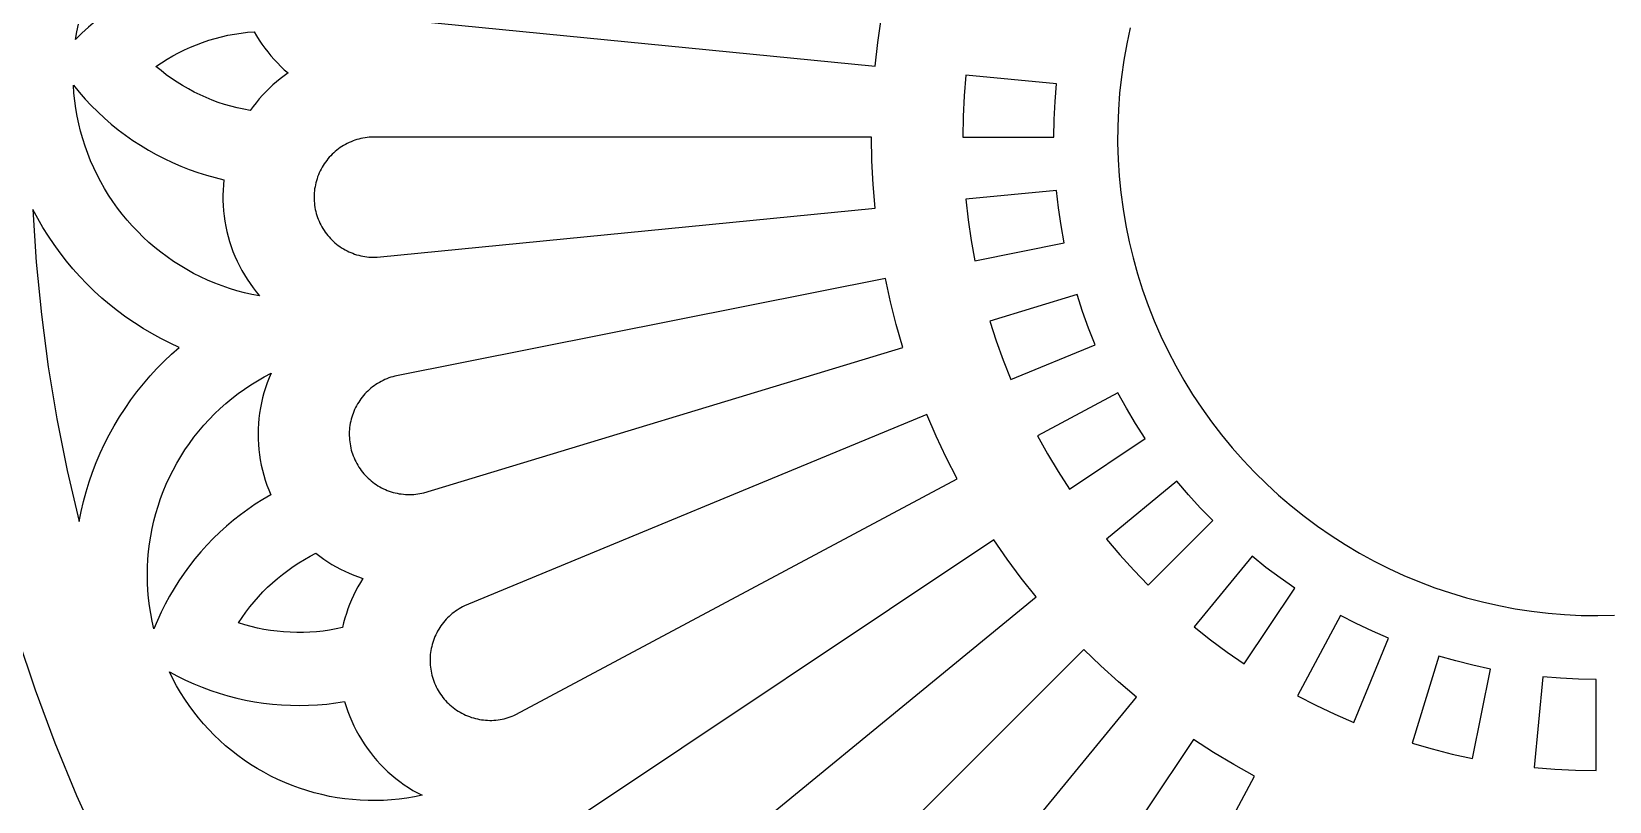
# Model space of a CAD drawing. Header units: millimetres. Extents: x 4241 to 4790, y 640 to 1600.
# Drawn here: x 4343.6 to 4516.7, y 1243.5 to 1328 of the extents above; entities that cross this region are included whole.
import ezdxf

# ---------------------------------------------------------------- set-up
doc = ezdxf.new("R2010")
doc.units = ezdxf.units.MM
doc.layers.add('Layer 05', color=12, linetype='Continuous', true_color=0xde0000)

msp = doc.modelspace()

# ---------------------------------------------------------------- linework, layer by layer
at = {"layer": 'Layer 05'}
for points in [[(4365.85, 1335.78), (4364.87, 1335.65), (4363.89, 1335.47), (4362.91, 1335.27), (4361.95, 1335.03), (4360.99, 1334.76), (4360.04, 1334.46), (4359.11, 1334.13), (4358.18, 1333.76), (4357.27, 1333.36), (4356.37, 1332.94), (4355.49, 1332.48), (4354.62, 1331.99), (4353.78, 1331.47), (4352.94, 1330.93), (4352.13, 1330.35), (4351.34, 1329.75), (4350.57, 1329.13), (4349.82, 1328.47), (4349.09, 1327.8), (4348.39, 1327.09)], [(4436.11, 1324.18), (4436.41, 1326.76), (4436.79, 1329.34), (4437.26, 1331.9)], [(4348.39, 1327.09), (4348.53, 1327.94), (4348.7, 1328.77)], [(4381.47, 1329.56), (4436.11, 1324.18)], [(4464.12, 1328.4), (4463.74, 1326.62), (4463.41, 1324.83), (4463.15, 1323.02), (4462.95, 1321.21), (4462.82, 1319.39), (4462.74, 1317.57), (4462.73, 1315.75), (4462.79, 1313.93), (4462.9, 1312.11), (4463.08, 1310.3), (4463.33, 1308.49), (4463.63, 1306.69), (4464, 1304.91), (4464.43, 1303.14), (4464.92, 1301.38), (4465.47, 1299.64), (4466.08, 1297.93), (4466.75, 1296.23), (4467.48, 1294.56), (4468.27, 1292.92), (4469.11, 1291.3), (4470.01, 1289.71), (4470.96, 1288.16), (4471.97, 1286.64), (4473.02, 1285.16), (4474.13, 1283.71), (4475.29, 1282.3), (4476.5, 1280.94), (4477.75, 1279.62), (4479.05, 1278.34), (4480.39, 1277.1), (4481.78, 1275.92), (4483.2, 1274.78), (4484.67, 1273.7), (4486.17, 1272.66), (4487.7, 1271.68), (4489.27, 1270.75), (4490.87, 1269.87), (4492.5, 1269.06), (4494.15, 1268.3), (4495.84, 1267.59), (4497.54, 1266.95), (4499.27, 1266.37), (4501.01, 1265.84), (4502.78, 1265.38), (4504.55, 1264.98), (4506.34, 1264.64), (4508.15, 1264.36), (4509.96, 1264.14), (4511.77, 1263.99), (4513.59, 1263.9), (4515.41, 1263.88), (4517.24, 1263.92)], [(4357.21, 1324.15), (4357.8, 1324.55), (4358.42, 1324.94), (4359.04, 1325.3), (4359.68, 1325.64), (4360.33, 1325.96), (4360.99, 1326.26), (4361.65, 1326.53), (4362.33, 1326.79), (4363.02, 1327.02), (4363.71, 1327.22), (4364.41, 1327.4), (4365.11, 1327.56), (4365.82, 1327.7), (4366.54, 1327.81), (4367.26, 1327.89), (4367.98, 1327.95)], [(4367.98, 1327.95), (4368.24, 1327.49), (4368.53, 1327.04), (4368.83, 1326.59), (4369.14, 1326.16), (4369.47, 1325.74), (4369.81, 1325.32), (4370.16, 1324.92), (4370.53, 1324.53), (4370.9, 1324.15), (4371.29, 1323.79), (4371.7, 1323.44)], [(4367.55, 1319.31), (4366.84, 1319.44), (4366.13, 1319.59), (4365.43, 1319.77), (4364.74, 1319.98), (4364.05, 1320.2), (4363.38, 1320.45), (4362.71, 1320.73), (4362.05, 1321.02), (4361.4, 1321.34), (4360.76, 1321.68), (4360.13, 1322.04), (4359.52, 1322.42), (4358.92, 1322.82), (4358.33, 1323.24), (4357.76, 1323.69), (4357.21, 1324.15)], [(4371.7, 1323.44), (4371.26, 1323.12), (4370.84, 1322.8), (4370.42, 1322.46), (4370.02, 1322.11), (4369.63, 1321.74), (4369.25, 1321.37), (4368.89, 1320.98), (4368.53, 1320.58), (4368.19, 1320.16), (4367.86, 1319.74), (4367.55, 1319.31)], [(4446.06, 1323.2), (4445.88, 1320.93), (4445.77, 1318.66), (4445.73, 1316.38)], [(4456.02, 1322.22), (4446.06, 1323.2)], [(4348.14, 1322.08), (4348.77, 1321.31), (4349.43, 1320.57), (4350.11, 1319.85), (4350.82, 1319.15), (4351.55, 1318.47), (4352.3, 1317.82), (4353.07, 1317.2), (4353.87, 1316.6), (4354.68, 1316.03), (4355.52, 1315.49), (4356.37, 1314.97), (4357.24, 1314.49), (4358.12, 1314.03), (4359.02, 1313.61), (4359.93, 1313.21), (4360.86, 1312.85), (4361.8, 1312.52), (4362.74, 1312.22), (4363.7, 1311.96), (4364.67, 1311.72)], [(4368.58, 1298.96), (4367.74, 1299.12), (4366.91, 1299.32), (4366.09, 1299.54), (4365.27, 1299.79), (4364.46, 1300.06), (4363.66, 1300.37), (4362.88, 1300.7), (4362.1, 1301.06), (4361.34, 1301.44), (4360.59, 1301.85), (4359.86, 1302.29), (4359.14, 1302.75), (4358.44, 1303.24), (4357.75, 1303.75), (4357.09, 1304.28), (4356.44, 1304.84), (4355.81, 1305.42), (4355.2, 1306.02), (4354.61, 1306.64), (4354.05, 1307.28), (4353.5, 1307.93), (4352.98, 1308.61), (4352.49, 1309.31), (4352.01, 1310.02), (4351.57, 1310.75), (4351.14, 1311.49), (4350.75, 1312.24), (4350.38, 1313.01), (4350.03, 1313.8), (4349.72, 1314.59), (4349.43, 1315.39), (4349.17, 1316.21), (4348.93, 1317.03), (4348.73, 1317.86), (4348.55, 1318.69), (4348.41, 1319.53), (4348.29, 1320.38), (4348.2, 1321.23), (4348.14, 1322.08)], [(4455.73, 1316.38), (4455.76, 1318.33), (4455.86, 1320.28), (4456.02, 1322.22)], [(4380.83, 1316.38), (4380.6, 1316.37), (4380.37, 1316.35), (4380.15, 1316.32), (4379.92, 1316.28), (4379.7, 1316.23), (4379.48, 1316.18), (4379.26, 1316.12), (4379.04, 1316.05), (4378.83, 1315.97), (4378.62, 1315.89), (4378.41, 1315.8), (4378.2, 1315.7), (4378, 1315.59), (4377.8, 1315.48), (4377.61, 1315.36), (4377.42, 1315.24), (4377.23, 1315.1), (4377.05, 1314.97), (4376.88, 1314.82), (4376.71, 1314.67), (4376.54, 1314.51), (4376.38, 1314.35), (4376.23, 1314.18), (4376.08, 1314.01), (4375.94, 1313.83), (4375.8, 1313.65), (4375.67, 1313.46), (4375.55, 1313.27), (4375.43, 1313.08), (4375.32, 1312.88), (4375.22, 1312.68), (4375.12, 1312.47), (4375.03, 1312.26), (4374.95, 1312.05), (4374.88, 1311.83), (4374.81, 1311.61), (4374.75, 1311.39), (4374.7, 1311.17), (4374.66, 1310.95), (4374.62, 1310.72), (4374.59, 1310.5), (4374.57, 1310.27), (4374.56, 1310.04), (4374.56, 1309.82), (4374.56, 1309.59), (4374.57, 1309.36), (4374.59, 1309.13), (4374.62, 1308.91), (4374.65, 1308.68), (4374.69, 1308.46), (4374.74, 1308.24), (4374.8, 1308.02), (4374.87, 1307.8), (4374.94, 1307.58), (4375.02, 1307.37), (4375.11, 1307.16), (4375.2, 1306.95), (4375.3, 1306.75), (4375.41, 1306.55), (4375.53, 1306.35), (4375.65, 1306.16), (4375.78, 1305.97), (4375.91, 1305.79), (4376.05, 1305.61), (4376.2, 1305.44), (4376.36, 1305.27), (4376.52, 1305.11), (4376.68, 1304.95), (4376.85, 1304.8), (4377.02, 1304.65), (4377.2, 1304.51), (4377.39, 1304.38), (4377.58, 1304.25), (4377.77, 1304.13), (4377.97, 1304.02), (4378.17, 1303.91), (4378.38, 1303.81), (4378.58, 1303.72), (4378.8, 1303.64), (4379.01, 1303.56), (4379.23, 1303.49), (4379.45, 1303.43), (4379.67, 1303.37), (4379.89, 1303.32), (4380.11, 1303.28), (4380.34, 1303.25), (4380.56, 1303.23), (4380.79, 1303.21), (4381.02, 1303.2), (4381.25, 1303.2), (4381.47, 1303.21)], [(4435.73, 1316.38), (4380.83, 1316.38)], [(4436.11, 1308.59), (4435.9, 1311.18), (4435.77, 1313.78), (4435.73, 1316.38)], [(4445.73, 1316.38), (4455.73, 1316.38)], [(4364.67, 1311.72), (4364.61, 1311.15), (4364.57, 1310.58), (4364.56, 1310.01), (4364.56, 1309.44), (4364.58, 1308.87), (4364.62, 1308.29), (4364.69, 1307.73), (4364.77, 1307.16), (4364.87, 1306.6), (4364.99, 1306.04), (4365.13, 1305.48), (4365.29, 1304.93), (4365.46, 1304.39), (4365.66, 1303.85), (4365.87, 1303.32), (4366.11, 1302.79), (4366.36, 1302.28), (4366.62, 1301.77), (4366.91, 1301.28), (4367.21, 1300.79), (4367.53, 1300.32), (4367.87, 1299.85), (4368.22, 1299.4), (4368.58, 1298.96)], [(4456.02, 1310.55), (4446.06, 1309.57)], [(4446.06, 1309.57), (4446.32, 1307.31), (4446.66, 1305.06), (4447.06, 1302.82)], [(4456.87, 1304.78), (4456.52, 1306.69), (4456.24, 1308.62), (4456.02, 1310.55)], [(4359.77, 1293.32), (4358.75, 1293.79), (4357.74, 1294.3), (4356.76, 1294.83), (4355.79, 1295.4), (4354.84, 1296.01), (4353.91, 1296.64), (4353, 1297.31), (4352.12, 1298.01), (4351.26, 1298.73), (4350.43, 1299.49), (4349.63, 1300.28), (4348.85, 1301.09), (4348.1, 1301.93), (4347.38, 1302.79), (4346.68, 1303.68), (4346.02, 1304.59), (4345.4, 1305.52), (4344.8, 1306.47), (4344.24, 1307.45), (4343.71, 1308.44)], [(4343.71, 1308.44), (4344.07, 1302.67), (4344.63, 1296.92), (4345.38, 1291.19), (4346.33, 1285.49), (4347.46, 1279.82), (4348.79, 1274.2)], [(4381.47, 1303.21), (4436.11, 1308.59)], [(4447.06, 1302.82), (4456.87, 1304.78)], [(4437.26, 1300.87), (4383.41, 1290.16)], [(4439.15, 1293.31), (4438.44, 1295.81), (4437.81, 1298.33), (4437.26, 1300.87)], [(4458.29, 1299.11), (4448.72, 1296.21)], [(4460.26, 1293.61), (4459.54, 1295.42), (4458.89, 1297.26), (4458.29, 1299.11)], [(4448.72, 1296.21), (4449.42, 1294.04), (4450.18, 1291.9), (4451.02, 1289.79)], [(4451.02, 1289.79), (4460.26, 1293.61)], [(4348.79, 1274.2), (4349.01, 1275.3), (4349.26, 1276.39), (4349.56, 1277.48), (4349.89, 1278.56), (4350.25, 1279.62), (4350.66, 1280.67), (4351.1, 1281.7), (4351.57, 1282.72), (4352.08, 1283.73), (4352.62, 1284.71), (4353.2, 1285.68), (4353.81, 1286.62), (4354.45, 1287.55), (4355.12, 1288.45), (4355.83, 1289.33), (4356.56, 1290.18), (4357.32, 1291.01), (4358.11, 1291.81), (4358.93, 1292.58), (4359.77, 1293.32)], [(4386.61, 1277.37), (4439.15, 1293.31)], [(4356.99, 1262.43), (4356.8, 1263.26), (4356.64, 1264.1), (4356.51, 1264.94), (4356.4, 1265.79), (4356.33, 1266.64), (4356.28, 1267.49), (4356.27, 1268.35), (4356.28, 1269.2), (4356.32, 1270.06), (4356.4, 1270.91), (4356.5, 1271.75), (4356.63, 1272.6), (4356.79, 1273.44), (4356.98, 1274.27), (4357.19, 1275.1), (4357.44, 1275.91), (4357.71, 1276.72), (4358.01, 1277.52), (4358.34, 1278.31), (4358.7, 1279.09), (4359.08, 1279.85), (4359.49, 1280.6), (4359.92, 1281.34), (4360.38, 1282.06), (4360.87, 1282.76), (4361.37, 1283.45), (4361.9, 1284.12), (4362.46, 1284.77), (4363.03, 1285.4), (4363.63, 1286.01), (4364.25, 1286.6), (4364.88, 1287.17), (4365.54, 1287.71), (4366.22, 1288.24), (4366.91, 1288.74), (4367.62, 1289.21), (4368.34, 1289.66), (4369.08, 1290.09), (4369.84, 1290.49)], [(4369.84, 1290.49), (4369.62, 1289.96), (4369.41, 1289.43), (4369.23, 1288.88), (4369.06, 1288.34), (4368.91, 1287.78), (4368.78, 1287.23), (4368.67, 1286.67), (4368.58, 1286.1), (4368.51, 1285.53), (4368.46, 1284.96), (4368.43, 1284.39), (4368.42, 1283.82), (4368.43, 1283.25), (4368.45, 1282.67), (4368.5, 1282.1), (4368.57, 1281.54), (4368.65, 1280.97), (4368.76, 1280.41), (4368.89, 1279.85), (4369.03, 1279.29), (4369.19, 1278.75), (4369.38, 1278.2), (4369.58, 1277.67), (4369.8, 1277.14)], [(4383.41, 1290.16), (4383.19, 1290.1), (4382.97, 1290.04), (4382.76, 1289.96), (4382.54, 1289.88), (4382.33, 1289.79), (4382.13, 1289.7), (4381.93, 1289.59), (4381.73, 1289.48), (4381.53, 1289.37), (4381.34, 1289.24), (4381.15, 1289.11), (4380.97, 1288.98), (4380.79, 1288.83), (4380.62, 1288.69), (4380.45, 1288.53), (4380.29, 1288.37), (4380.14, 1288.21), (4379.98, 1288.03), (4379.84, 1287.86), (4379.7, 1287.68), (4379.57, 1287.49), (4379.45, 1287.3), (4379.33, 1287.11), (4379.21, 1286.91), (4379.11, 1286.71), (4379.01, 1286.5), (4378.92, 1286.29), (4378.84, 1286.08), (4378.76, 1285.87), (4378.69, 1285.65), (4378.63, 1285.43), (4378.58, 1285.21), (4378.53, 1284.99), (4378.49, 1284.76), (4378.46, 1284.54), (4378.44, 1284.31), (4378.42, 1284.08), (4378.42, 1283.85), (4378.42, 1283.63), (4378.43, 1283.4), (4378.44, 1283.17), (4378.47, 1282.95), (4378.5, 1282.72), (4378.54, 1282.5), (4378.59, 1282.27), (4378.64, 1282.05), (4378.71, 1281.83), (4378.78, 1281.62), (4378.85, 1281.4), (4378.94, 1281.19), (4379.03, 1280.98), (4379.13, 1280.78), (4379.24, 1280.58), (4379.35, 1280.38), (4379.47, 1280.19), (4379.6, 1280), (4379.73, 1279.81), (4379.87, 1279.63), (4380.02, 1279.46), (4380.17, 1279.29), (4380.33, 1279.12), (4380.49, 1278.97), (4380.66, 1278.81), (4380.83, 1278.67), (4381.01, 1278.52), (4381.19, 1278.39), (4381.38, 1278.26), (4381.57, 1278.14), (4381.77, 1278.02), (4381.97, 1277.91), (4382.17, 1277.81), (4382.38, 1277.72), (4382.59, 1277.63), (4382.8, 1277.55), (4383.02, 1277.48), (4383.24, 1277.41), (4383.46, 1277.36), (4383.68, 1277.31), (4383.9, 1277.26), (4384.13, 1277.23), (4384.36, 1277.2), (4384.58, 1277.18), (4384.81, 1277.17), (4385.04, 1277.17), (4385.26, 1277.18), (4385.49, 1277.19), (4385.72, 1277.21), (4385.94, 1277.24), (4386.17, 1277.27), (4386.39, 1277.32), (4386.61, 1277.37)], [(4462.76, 1288.33), (4453.94, 1283.62)], [(4465.76, 1283.32), (4464.7, 1284.96), (4463.7, 1286.63), (4462.76, 1288.33)], [(4441.78, 1285.96), (4391.06, 1264.95)], [(4445.12, 1278.91), (4443.93, 1281.22), (4442.82, 1283.57), (4441.78, 1285.96)], [(4453.94, 1283.62), (4455.04, 1281.63), (4456.21, 1279.68), (4457.44, 1277.77)], [(4457.44, 1277.77), (4465.76, 1283.32)], [(4396.7, 1253.03), (4445.12, 1278.91)], [(4469.24, 1278.63), (4461.51, 1272.29)], [(4473.16, 1274.31), (4471.8, 1275.71), (4470.5, 1277.15), (4469.24, 1278.63)], [(4369.8, 1277.14), (4368.94, 1276.63), (4368.1, 1276.1), (4367.28, 1275.54), (4366.48, 1274.95), (4365.7, 1274.34), (4364.94, 1273.69), (4364.2, 1273.03), (4363.49, 1272.34), (4362.8, 1271.62), (4362.13, 1270.88), (4361.49, 1270.12), (4360.88, 1269.34), (4360.29, 1268.54), (4359.73, 1267.71), (4359.2, 1266.87), (4358.7, 1266.02), (4358.23, 1265.14), (4357.78, 1264.25), (4357.37, 1263.35), (4356.99, 1262.43)], [(4466.09, 1267.24), (4473.16, 1274.31)], [(4449.13, 1272.21), (4403.48, 1241.71)], [(4453.78, 1265.95), (4452.16, 1267.98), (4450.61, 1270.07), (4449.13, 1272.21)], [(4461.51, 1272.29), (4462.98, 1270.56), (4464.51, 1268.87), (4466.09, 1267.24)], [(4366.26, 1263.08), (4366.66, 1263.69), (4367.08, 1264.27), (4367.52, 1264.85), (4367.98, 1265.41), (4368.45, 1265.95), (4368.95, 1266.48), (4369.46, 1266.99), (4369.99, 1267.48), (4370.53, 1267.95), (4371.1, 1268.41), (4371.67, 1268.85), (4372.26, 1269.26), (4372.87, 1269.66), (4373.49, 1270.03), (4374.12, 1270.39), (4374.76, 1270.72)], [(4374.76, 1270.72), (4375.18, 1270.39), (4375.62, 1270.08), (4376.07, 1269.79), (4376.52, 1269.51), (4376.98, 1269.24), (4377.46, 1268.99), (4377.94, 1268.75), (4378.42, 1268.53), (4378.92, 1268.33), (4379.42, 1268.14), (4379.92, 1267.97)], [(4477.49, 1270.39), (4471.14, 1262.66)], [(4482.18, 1266.91), (4480.57, 1268.02), (4479.01, 1269.18), (4477.49, 1270.39)], [(4379.92, 1267.97), (4379.64, 1267.52), (4379.37, 1267.05), (4379.12, 1266.58), (4378.89, 1266.1), (4378.66, 1265.61), (4378.46, 1265.12), (4378.27, 1264.62), (4378.1, 1264.12), (4377.94, 1263.6), (4377.8, 1263.09), (4377.67, 1262.57)], [(4411.34, 1231.12), (4453.78, 1265.95)], [(4476.62, 1258.59), (4482.18, 1266.91)], [(4391.06, 1264.95), (4390.85, 1264.85), (4390.65, 1264.74), (4390.46, 1264.63), (4390.26, 1264.5), (4390.08, 1264.38), (4389.89, 1264.24), (4389.71, 1264.1), (4389.54, 1263.95), (4389.37, 1263.8), (4389.21, 1263.64), (4389.05, 1263.48), (4388.9, 1263.31), (4388.75, 1263.14), (4388.61, 1262.96), (4388.48, 1262.77), (4388.35, 1262.58), (4388.23, 1262.39), (4388.11, 1262.19), (4388.01, 1261.99), (4387.91, 1261.79), (4387.81, 1261.58), (4387.73, 1261.37), (4387.65, 1261.16), (4387.58, 1260.94), (4387.51, 1260.72), (4387.46, 1260.5), (4387.41, 1260.28), (4387.37, 1260.05), (4387.34, 1259.83), (4387.31, 1259.6), (4387.29, 1259.37), (4387.29, 1259.15), (4387.28, 1258.92), (4387.29, 1258.69), (4387.3, 1258.46), (4387.33, 1258.24), (4387.36, 1258.01), (4387.39, 1257.79), (4387.44, 1257.56), (4387.49, 1257.34), (4387.55, 1257.12), (4387.62, 1256.91), (4387.7, 1256.69), (4387.78, 1256.48), (4387.87, 1256.27), (4387.97, 1256.06), (4388.07, 1255.86), (4388.18, 1255.66), (4388.3, 1255.47), (4388.42, 1255.28), (4388.56, 1255.09), (4388.69, 1254.91), (4388.84, 1254.73), (4388.99, 1254.56), (4389.14, 1254.4), (4389.3, 1254.24), (4389.47, 1254.08), (4389.64, 1253.93), (4389.82, 1253.79), (4390, 1253.65), (4390.19, 1253.52), (4390.38, 1253.4), (4390.57, 1253.28), (4390.77, 1253.17), (4390.98, 1253.07), (4391.18, 1252.97), (4391.39, 1252.88), (4391.6, 1252.8), (4391.82, 1252.72), (4392.04, 1252.65), (4392.26, 1252.59), (4392.48, 1252.54), (4392.7, 1252.5), (4392.92, 1252.46), (4393.15, 1252.43), (4393.38, 1252.41), (4393.6, 1252.4), (4393.83, 1252.39), (4394.06, 1252.39), (4394.29, 1252.4), (4394.51, 1252.42), (4394.74, 1252.45), (4394.97, 1252.48), (4395.19, 1252.52), (4395.41, 1252.57), (4395.63, 1252.63), (4395.85, 1252.69), (4396.07, 1252.77), (4396.28, 1252.84), (4396.49, 1252.93), (4396.7, 1253.03)], [(4377.67, 1262.57), (4376.97, 1262.42), (4376.26, 1262.29), (4375.54, 1262.19), (4374.82, 1262.11), (4374.1, 1262.06), (4373.38, 1262.03), (4372.66, 1262.02), (4371.93, 1262.05), (4371.21, 1262.09), (4370.49, 1262.16), (4369.78, 1262.25), (4369.06, 1262.37), (4368.36, 1262.51), (4367.65, 1262.68), (4366.95, 1262.87), (4366.26, 1263.08)], [(4471.14, 1262.66), (4472.92, 1261.24), (4474.75, 1259.89), (4476.62, 1258.59)], [(4487.18, 1263.9), (4482.47, 1255.09)], [(4492.46, 1261.41), (4490.68, 1262.18), (4488.92, 1263.02), (4487.18, 1263.9)], [(4341.97, 1261.64), (4343.94, 1255.74), (4346.12, 1249.91), (4348.49, 1244.16), (4351.06, 1238.5)], [(4488.64, 1252.17), (4492.46, 1261.41)], [(4459.02, 1260.17), (4420.19, 1221.34)], [(4464.8, 1254.93), (4462.81, 1256.61), (4460.89, 1258.36), (4459.02, 1260.17)], [(4497.96, 1259.44), (4495.06, 1249.87)], [(4503.63, 1258.02), (4501.72, 1258.43), (4499.83, 1258.91), (4497.96, 1259.44)], [(4358.68, 1257.7), (4359.56, 1257.24), (4360.45, 1256.8), (4361.36, 1256.39), (4362.28, 1256.02), (4363.21, 1255.67), (4364.15, 1255.36), (4365.11, 1255.08), (4366.07, 1254.83), (4367.04, 1254.61), (4368.02, 1254.43), (4369, 1254.28), (4369.99, 1254.17), (4370.98, 1254.09), (4371.97, 1254.04), (4372.97, 1254.02), (4373.96, 1254.04), (4374.95, 1254.1), (4375.94, 1254.18), (4376.93, 1254.3), (4377.91, 1254.46)], [(4386.41, 1244.17), (4385.58, 1244), (4384.74, 1243.85), (4383.89, 1243.74), (4383.04, 1243.66), (4382.19, 1243.61), (4381.33, 1243.58), (4380.48, 1243.59), (4379.62, 1243.62), (4378.77, 1243.69), (4377.92, 1243.78), (4377.08, 1243.9), (4376.24, 1244.05), (4375.4, 1244.24), (4374.58, 1244.44), (4373.75, 1244.68), (4372.94, 1244.95), (4372.14, 1245.24), (4371.35, 1245.56), (4370.57, 1245.91), (4369.8, 1246.28), (4369.05, 1246.69), (4368.31, 1247.11), (4367.58, 1247.56), (4366.87, 1248.04), (4366.18, 1248.54), (4365.51, 1249.07), (4364.85, 1249.61), (4364.22, 1250.18), (4363.6, 1250.77), (4363, 1251.39), (4362.43, 1252.02), (4361.88, 1252.67), (4361.35, 1253.34), (4360.84, 1254.03), (4360.36, 1254.73), (4359.9, 1255.45), (4359.47, 1256.19), (4359.06, 1256.94), (4358.68, 1257.7)], [(4501.68, 1248.21), (4503.63, 1258.02)], [(4509.4, 1257.17), (4508.42, 1247.21)], [(4515.24, 1256.88), (4513.29, 1256.91), (4511.34, 1257.01), (4509.4, 1257.17)], [(4515.24, 1246.88), (4515.24, 1256.88)], [(4377.91, 1254.46), (4378.08, 1253.91), (4378.26, 1253.37), (4378.47, 1252.83), (4378.69, 1252.3), (4378.93, 1251.78), (4379.18, 1251.27), (4379.46, 1250.77), (4379.75, 1250.28), (4380.06, 1249.8), (4380.39, 1249.33), (4380.73, 1248.87), (4381.08, 1248.42), (4381.46, 1247.98), (4381.84, 1247.56), (4382.24, 1247.15), (4382.66, 1246.76), (4383.09, 1246.38), (4383.53, 1246.02), (4383.98, 1245.67), (4384.45, 1245.33), (4384.92, 1245.02), (4385.41, 1244.71), (4385.91, 1244.43), (4386.41, 1244.17)], [(4429.97, 1212.49), (4464.8, 1254.93)], [(4482.47, 1255.09), (4484.49, 1254.05), (4486.55, 1253.07), (4488.64, 1252.17)], [(4471.06, 1250.28), (4440.56, 1204.63)], [(4477.76, 1246.27), (4475.48, 1247.53), (4473.25, 1248.87), (4471.06, 1250.28)], [(4495.06, 1249.87), (4497.25, 1249.25), (4499.45, 1248.69), (4501.68, 1248.21)], [(4508.42, 1247.21), (4510.69, 1247.03), (4512.96, 1246.92), (4515.24, 1246.88)], [(4451.88, 1197.85), (4477.76, 1246.27)]]:
    msp.add_lwpolyline(points, dxfattribs=at)

doc.saveas('drawing.dxf')
